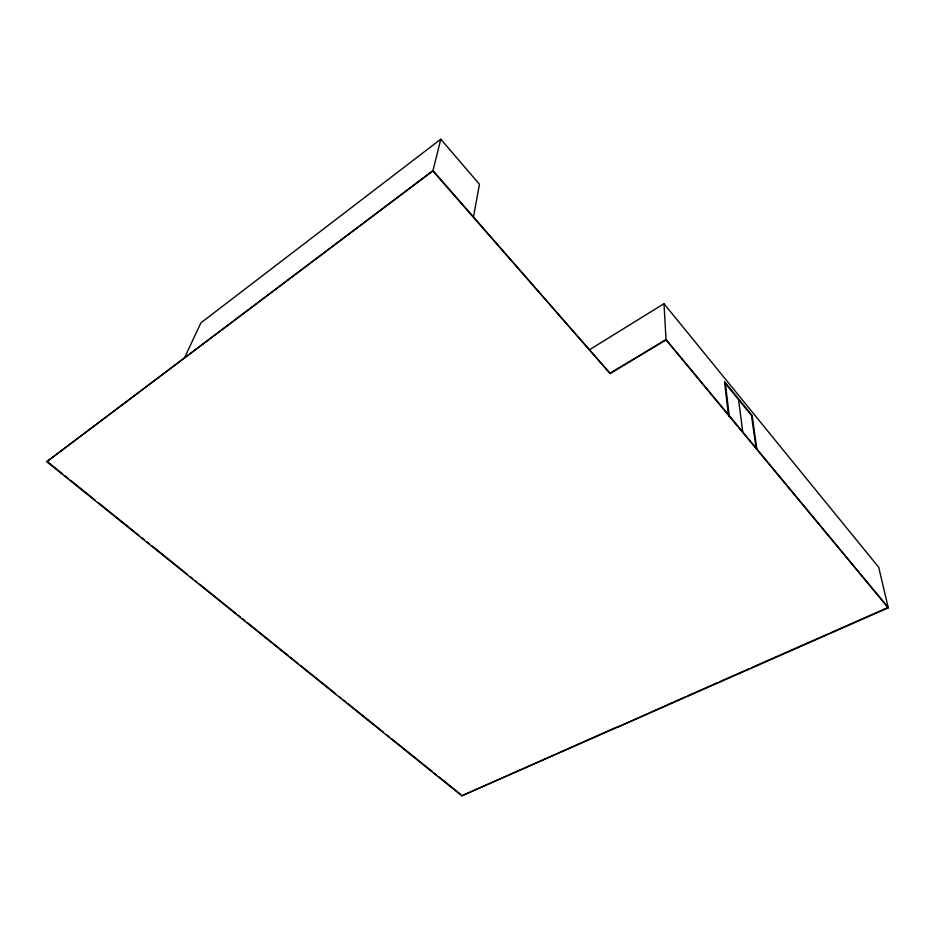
<?xml version="1.0" encoding="UTF-8"?>
<svg xmlns="http://www.w3.org/2000/svg" width="935" height="935" viewBox="0 0 935 935"><rect width="100%" height="100%" fill="white"/><g stroke="black" fill="none" stroke-linecap="round" stroke-linejoin="round"><path stroke-width="1.4" d="M663.99 303.7L666.047 339.919L610.158 373.544L432.952 170.614L46.75 461.703L461.855 795.802L888.25 607.844L878.748 567.335L663.99 303.7L589.237 349.9M461.855 795.802L616.738 727.103M473.484 216.932L479.445 184.253L440.794 139.198L200.931 322.832L184.546 357.696M46.75 461.703L432.87 170.953L440.794 139.198M610.158 373.158L666.024 339.534L888.145 607.411L830.128 633.007M728.61 416.052L729.195 415.724L725.42 383.537L751.483 415.456L756.064 448.122M685.121 696.949L618.082 726.939M687.774 695.78L716.935 682.924M719.576 681.755L748.736 668.899M751.389 667.73L828.807 633.579M46.972 461.317L62.703 473.987M64.947 475.786L68.325 478.51M70.569 480.309L95.288 500.225M98.549 502.843L139.385 535.72M141.653 537.555L143.92 539.378M147.333 542.113L149.6 543.948M151.867 545.771L187.035 574.09M190.436 576.825L192.703 578.648M194.983 580.483L197.25 582.306M199.517 584.13L235.819 613.36M238.086 615.183L240.353 617.018M242.621 618.841L244.888 620.665M247.167 622.5L288.003 655.377M290.271 657.2L298.218 663.593M300.486 665.428L335.653 693.735M339.054 696.481L341.322 698.305M343.589 700.128L345.856 701.963M348.136 703.786L383.303 732.105M386.704 734.84L388.972 736.663M391.239 738.498L432.087 771.375M434.354 773.198L436.622 775.033M438.889 776.856L460.441 794.212M432.87 170.953L610.158 373.544M666.047 339.919L888.25 607.844M756.871 449.092L752.149 415.549L724.52 381.702L728.365 414.719M738.568 399.642L742.752 432.075"/></g></svg>
